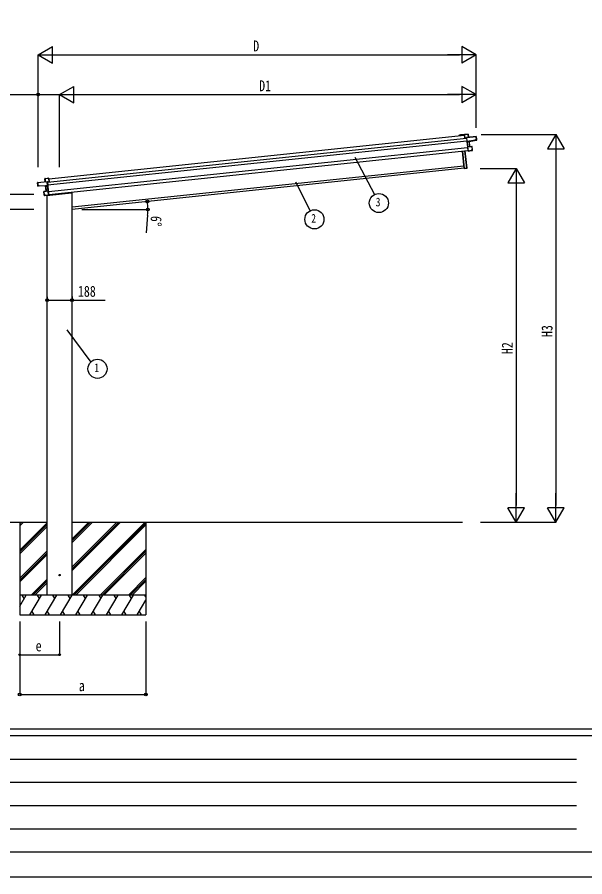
# Model space of a CAD drawing. Units: millimetres, scale not verified. Extents: x -10512 to 10512, y -7425 to 7425.
# Drawn here: x -7600 to -3325, y -7425 to -948 of the extents above; entities that cross this region are included whole.
import ezdxf
from ezdxf.enums import TextEntityAlignment as Align

# ---------------------------------------------------------------- set-up
doc = ezdxf.new("R2010")
doc.units = ezdxf.units.MM
doc.header["$LTSCALE"] = 30
for name, color, linetype in [('0-4_YKK_13', 4, 'Continuous'), ('0-5_YKK_A1', 4, 'Continuous'), ('0-6_YKK_D', 6, 'Continuous'), ('0-7_YKK_ZWAK', 7, 'Continuous')]:
    doc.layers.add(name, color=color, linetype=linetype)
doc.styles.add('ＭＳ ゴシック', font='')
doc.styles.get('ＭＳ ゴシック').set_extended_font_data('MS Gothic')

msp = doc.modelspace()

# ---------------------------------------------------------------- linework, layer by layer
at = {"layer": '0-4_YKK_13'}
for p, q in [((-4232, -1833.28), (-4231.26, -1832.37)), ((-4232, -1833.28), (-4229.33, -1858.64)), ((-4202.76, -1829.2), (-4231.11, -1832.18)), ((-4228.39, -1858.54), (-4231.11, -1832.68)), ((-4229.33, -1858.64), (-4228.39, -1858.54)), ((-4214.91, -1857.12), (-4228.39, -1858.54)), ((-4214.73, -1854.38), (-4215.14, -1854.89)), ((-4215.14, -1854.89), (-4215.07, -1855.63)), ((-4215.07, -1855.63), (-4214.33, -1854.72)), ((-4215.07, -1855.63), (-4212.2, -1882.87)), ((-4211.17, -1883.67), (-4214.18, -1855.03)), ((-4142.57, -1847), (-4213.97, -1854.51)), ((-4202.68, -1829.69), (-4202.21, -1829.64)), ((-4199.81, -1852.52), (-4202.21, -1829.64)), ((-4200.28, -1852.57), (-4199.81, -1852.52)), ((-4195.67, -1883.75), (-4139.66, -1874.38)), ((-4140.19, -1869.38), (-4147.68, -1870.16)), ((-4147.36, -1873.17), (-4147.68, -1870.16)), ((-4142.02, -1847.45), (-4142.49, -1847.5)), ((-4139.72, -1869.33), (-4142.02, -1847.45)), ((-4140.19, -1869.38), (-4139.72, -1869.33)), ((-4139.88, -1872.29), (-4139.66, -1874.38)), ((-4139.47, -1871.74), (-4139.72, -1869.33)), ((-4139.25, -1873.83), (-4139.47, -1871.74)), ((-4211.17, -1883.67), (-4212.2, -1882.87)), ((-4212.2, -1882.87), (-4211.93, -1885.46)), ((-4210.9, -1886.26), (-4211.93, -1885.46)), ((-4211.93, -1885.46), (-4207.76, -1925.2)), ((-4210.9, -1886.24), (-4211.17, -1883.67)), ((-4196.48, -1883.86), (-4210.9, -1886.24)), ((-4210.9, -1886.26), (-4210.41, -1886.66)), ((-4206.97, -1923.66), (-4210.9, -1886.26)), ((-4210.41, -1886.66), (-4196.43, -1884.36)), ((-4207.04, -1924.31), (-4207.76, -1925.2)), ((-4207.76, -1925.2), (-4204.5, -1956.12)), ((-4192.37, -1923.03), (-4206.97, -1923.66)), ((-4174.8, -1922.76), (-4206.92, -1924.16)), ((-4206.79, -1924.01), (-4206.92, -1924.16)), ((-4203.52, -1956.47), (-4206.86, -1924.66)), ((-4196.43, -1884.36), (-4192.37, -1923.03)), ((-4191.89, -1923.03), (-4195.97, -1884.28)), ((-4174.75, -1923.25), (-4174.28, -1923.21)), ((-4171.61, -1948.6), (-4174.28, -1923.21)), ((-4233.41, -2087.72), (-4247.12, -1957.24)), ((-4246.13, -1957.13), (-4232.41, -2087.61)), ((-4214.51, -2085.73), (-4228.23, -1955.25)), ((-4227.23, -1955.15), (-4213.52, -2085.63)), ((-4203.62, -1956.84), (-4204.5, -1956.12)), ((-4179.26, -1952.41), (-4203.52, -1956.47)), ((-4172.08, -1948.64), (-4179.57, -1949.43)), ((-4179.26, -1952.41), (-4179.57, -1949.43)), ((-4179.2, -1952.9), (-4171.76, -1951.66)), ((-4172.08, -1948.64), (-4171.61, -1948.6)), ((-4171.35, -1951.11), (-4171.61, -1948.6)), ((-4232.41, -2087.61), (-4233.41, -2087.72)), ((-4232.41, -2087.61), (-4214.51, -2085.73)), ((-4232.41, -2087.61), (-4232.31, -2088.61)), ((-4214.41, -2086.73), (-4232.31, -2088.61)), ((-4213.52, -2085.63), (-4214.51, -2085.73)), ((-4214.51, -2085.73), (-4214.41, -2086.73)), ((-7445.96, -2194.71), (-7445.5, -2194.66)), ((-7443.66, -2216.59), (-7445.96, -2194.71)), ((-7445.52, -2194.16), (-7374.12, -2186.65)), ((-7390.32, -2164.73), (-7390.79, -2164.78)), ((-7388.38, -2187.65), (-7390.79, -2164.78)), ((-7390.34, -2164.23), (-7362, -2161.25)), ((-7387.92, -2187.6), (-7388.38, -2187.65)), ((-7370.79, -2215.76), (-7373.8, -2187.12)), ((-7372.81, -2187.52), (-7373.72, -2186.78)), ((-7373.41, -2186.37), (-7372.89, -2186.79)), ((-7372.89, -2186.79), (-7372.81, -2187.52)), ((-7372.81, -2187.52), (-7369.95, -2214.76)), ((-7372.66, -2189.01), (-7359.17, -2187.6)), ((-7359.17, -2187.6), (-7361.89, -2161.74)), ((-7360.9, -2162.14), (-7361.81, -2161.4)), ((-7360.9, -2162.14), (-7358.24, -2187.5)), ((-7358.24, -2187.5), (-7359.17, -2187.6)), ((-7443.2, -2216.54), (-7443.66, -2216.59)), ((-7443.41, -2219), (-7443.66, -2216.59)), ((-7443.19, -2221.09), (-7443.41, -2219)), ((-7443.2, -2216.54), (-7435.71, -2215.75)), ((-7442.89, -2219.45), (-7442.67, -2221.54)), ((-7385.94, -2219.06), (-7442.67, -2221.54)), ((-7435.39, -2218.75), (-7435.71, -2215.75)), ((-7398.19, -2262.05), (-7398.66, -2262.1)), ((-7395.99, -2287.49), (-7398.66, -2262.1)), ((-7398.24, -2261.56), (-7366.54, -2256.25)), ((-7381.46, -2258.27), (-7385.54, -2219.51)), ((-7385.12, -2219), (-7370.52, -2218.33)), ((-7370.92, -2218.84), (-7385.07, -2219.5)), ((-7385.07, -2219.5), (-7381, -2258.17)), ((-7381, -2258.17), (-7366.59, -2255.75)), ((-7370.52, -2218.35), (-7370.92, -2218.84)), ((-7370.79, -2215.76), (-7369.95, -2214.76)), ((-7370.52, -2218.33), (-7370.79, -2215.76)), ((-7370.52, -2218.35), (-7369.68, -2217.35)), ((-7366.59, -2255.75), (-7370.52, -2218.35)), ((-7369.95, -2214.76), (-7369.68, -2217.35)), ((-7369.68, -2217.35), (-7365.5, -2257.09)), ((-7366.69, -2256.13), (-7366.54, -2256.25)), ((-7363.14, -2288.56), (-7366.48, -2256.75)), ((-7366.39, -2256.37), (-7365.5, -2257.09)), ((-7365.5, -2257.09), (-7362.25, -2288.02)), ((-7186.7, -2266.21), (-7186.92, -2267.86)), ((-7395.52, -2287.44), (-7395.99, -2287.49)), ((-7395.73, -2290.01), (-7395.99, -2287.49)), ((-7395.52, -2287.44), (-7388.03, -2286.65)), ((-7387.67, -2290.13), (-7395.21, -2290.45)), ((-7387.72, -2289.63), (-7388.03, -2286.65)), ((-7387.72, -2289.63), (-7363.14, -2288.56)), ((-7376.45, -2291.64), (-7191.35, -2272.18)), ((-7376.45, -2289.64), (-7376.45, -2291.64)), ((-7375.45, -2289.59), (-7375.45, -2291.53)), ((-7362.97, -2288.9), (-7362.25, -2288.02))]:
    msp.add_line(p, q, dxfattribs=at)
for points in [[(-4231.11, -1832.18), (-4231.12, -1832.19), (-4231.15, -1832.23), (-4231.2, -1832.29), (-4231.26, -1832.37)], [(-4231.11, -1832.68), (-4202.68, -1829.69), (-4200.28, -1852.57), (-4214.05, -1854.01)], [(-4214.18, -1855.03), (-4142.49, -1847.5), (-4140.19, -1869.38)], [(-4147.36, -1873.17), (-4211.17, -1883.67), (-4211.17, -1883.67)], [(-4147.36, -1873.17), (-4147.32, -1873.54), (-4139.88, -1872.29)], [(-4206.92, -1924.16), (-4206.92, -1924.17), (-4206.95, -1924.2), (-4206.99, -1924.25), (-4207.04, -1924.31)], [(-4206.86, -1924.66), (-4174.75, -1923.25), (-4172.08, -1948.64)], [(-4196.03, -1884.29), (-4196, -1884.28), (-4195.98, -1884.28), (-4195.97, -1884.28)], [(-4195.67, -1883.75), (-4195.68, -1883.75), (-4195.68, -1883.75)], [(-4192.37, -1923.03), (-4192.27, -1923.03), (-4192.18, -1923.03), (-4192.1, -1923.03), (-4192.03, -1923.03), (-4191.97, -1923.03), (-4191.93, -1923.03), (-4191.9, -1923.03), (-4191.89, -1923.03)], [(-4203.62, -1956.84), (-4203.56, -1956.89), (-4203.51, -1956.93), (-4203.48, -1956.95), (-4203.47, -1956.96)], [(-4203.47, -1956.96), (-4179.2, -1952.9), (-4179.26, -1952.41)], [(-7373.8, -2187.12), (-7445.5, -2194.66), (-7443.2, -2216.54)], [(-7361.89, -2161.74), (-7390.32, -2164.73), (-7387.92, -2187.6), (-7374.14, -2186.15)], [(-7362, -2161.25), (-7361.99, -2161.26), (-7361.95, -2161.29), (-7361.89, -2161.34), (-7361.81, -2161.4)], [(-7435.39, -2218.75), (-7435.35, -2219.12), (-7442.89, -2219.45)], [(-7435.39, -2218.75), (-7370.79, -2215.76), (-7370.79, -2215.76)], [(-7366.48, -2256.75), (-7398.19, -2262.05), (-7395.52, -2287.44)], [(-7385.94, -2219.06), (-7385.93, -2219.06), (-7385.93, -2219.06)], [(-7385.48, -2219.51), (-7385.51, -2219.51), (-7385.53, -2219.51), (-7385.54, -2219.51)], [(-7381, -2258.17), (-7381.09, -2258.19), (-7381.18, -2258.21), (-7381.26, -2258.23), (-7381.33, -2258.24), (-7381.39, -2258.25), (-7381.43, -2258.26), (-7381.46, -2258.27), (-7381.46, -2258.27)], [(-7366.54, -2256.25), (-7366.53, -2256.26), (-7366.5, -2256.28), (-7366.45, -2256.32), (-7366.39, -2256.37)], [(-7363.09, -2289.05), (-7387.67, -2290.13), (-7387.72, -2289.63)], [(-7362.97, -2288.9), (-7363.02, -2288.96), (-7363.06, -2289.01), (-7363.08, -2289.04), (-7363.09, -2289.05)]]:
    msp.add_lwpolyline(points, dxfattribs=at)
msp.add_circle((-7280.45, -5151.86), 5, dxfattribs=at)
for centre, radius, start, end in [((-4213.95, -1855.01), 1, 96, 141), ((-4212.69, -1852.07), 3.08, 228.50749, 238.22646), ((-4207.41, -1860.29), 8.88, 140.94482, 141.18495), ((-4213.92, -1855), 0.5, 96, 141), ((-4211.98, -1853.92), 2.08, 182.55929, 196.42625), ((-4202.71, -1829.69), 0.5, 6, 96), ((-4204.75, -1829.78), 2.07, 2.55048, 16.44867), ((-4198.2, -1852.47), 2.08, 182.55929, 196.42625), ((-4199.31, -1852.46), 0.5, 186, 276), ((-4142.52, -1847.5), 0.5, 6, 96), ((-4144.56, -1847.59), 2.08, 2.55929, 16.42625), ((-4139.75, -1873.88), 0.5, 279.5, 6), ((-4194.2, -1883.88), 2.28, 179.72193, 192.26437), ((-4195.55, -1884.22), 0.483, 105.4924, 188.59913), ((-4195.47, -1884.22), 0.5, 99.5, 186), ((-4190.3, -1923.06), 2.07, 179.06677, 192.93323), ((-4191.4, -1922.98), 0.5, 186, 272.5), ((-4174.78, -1923.26), 0.5, 6, 92.5), ((-4176.81, -1923.22), 2.07, 359.06602, 12.93398), ((-4171.84, -1951.16), 0.5, 279.5, 6), ((-4232.41, -2087.61), 1, 186, 276), ((-4214.51, -2085.73), 1, 276, 6), ((-7445.46, -2194.65), 0.5, 96, 186), ((-7443.45, -2194.32), 2.08, 175.57375, 189.44071), ((-7390.29, -2164.72), 0.5, 96, 186), ((-7388.28, -2164.39), 2.07, 175.55133, 189.44952), ((-7388.88, -2187.7), 0.5, 276, 6), ((-7389.96, -2187.94), 2.08, 355.57375, 9.44071), ((-7376.19, -2186.49), 2.08, 355.57375, 9.44071), ((-7374.03, -2187.15), 1, 51, 96), ((-7374.07, -2187.15), 0.5, 51, 96), ((-7375.88, -2184.54), 3.08, 313.77354, 323.49251), ((-7379.33, -2193.67), 8.88, 50.81505, 51.05517), ((-7442.69, -2221.04), 0.5, 186, 272.5), ((-7398.16, -2262.05), 0.5, 99.5, 186), ((-7396.18, -2261.59), 2.07, 179.06602, 192.93398), ((-7386.04, -2219.57), 0.5, 6, 92.5), ((-7385.96, -2219.54), 0.483, 3.40087, 86.5076), ((-7387.35, -2219.49), 2.28, 359.73562, 12.27807), ((-7381.96, -2258.32), 0.5, 279.5, 6), ((-7383.02, -2258.63), 2.07, 359.06677, 12.93323), ((-7395.23, -2289.95), 0.5, 186, 272.5), ((-7191.87, -2267.21), 5, 276, 352.5)]:
    msp.add_arc(centre, radius, start, end, dxfattribs=at)
for centre, major_axis, ratio, start_param, end_param in [((-4231.58, -1832.73), (-0.052, 0.497), 0.944124, 4.712389, 5.4258501), ((-4214.65, -1855.08), (-0.052, 0.497), 0.944124, 4.712389, 5.4258501), ((-4139.97, -1871.8), (0.052, -0.498), 0.999045, 0.0610283, 1.5707963), ((-4210.38, -1886.66), (0.519, -0.421), 0.023136, 3.1647827, 4.6883), ((-4207.34, -1924.68), (-0.228, 0.452), 0.921944, 4.3224851, 5.1060198), ((-4206.5, -1923.64), (-0.228, 0.452), 0.921944, 1.1808924, 1.9644271), ((-4196.54, -1883.92), (0.988, 0.165), 0.043579, 0.511902, 1.5070393), ((-4196.46, -1884.41), (0.491, 0.114), 0.086186, 0.4914727, 1.4990874), ((-4196.54, -1883.92), (0.988, 0.165), 0.043579, 0.5090078, 0.511902), ((-4203.99, -1956.54), (0.129, 0.49), 0.921944, 4.3187582, 5.1022929), ((-7373.33, -2187.07), (-0.052, 0.497), 0.944124, 0.8573352, 1.5707963), ((-7361.42, -2161.69), (-0.052, 0.497), 0.944124, 0.8573352, 1.5707963), ((-7442.91, -2218.95), (0.052, -0.498), 0.999045, 4.712389, 6.222157), ((-7385.05, -2219.04), (-1, -0.04), 0.043579, 4.776146, 5.7712833), ((-7385.05, -2219.04), (-1, -0.04), 0.043579, 5.7712833, 5.7741775), ((-7385.03, -2219.54), (-0.504, 0.009), 0.086186, 4.7840979, 5.7917126), ((-7370.94, -2218.85), (-0.42, -0.52), 0.023136, 1.5948853, 3.1184026), ((-7367.06, -2255.83), (0.129, 0.49), 0.921944, 4.3187582, 5.1022929), ((-7366.02, -2256.67), (0.129, 0.49), 0.921944, 1.1771655, 1.9607002), ((-7362.67, -2288.53), (-0.228, 0.452), 0.921944, 1.1808924, 1.9644271)]:
    msp.add_ellipse(centre, major_axis=major_axis, ratio=ratio, start_param=start_param, end_param=end_param, dxfattribs=at)
at = {"layer": '0-5_YKK_A1'}
for p, q in [((-7372.43, -2191.2), (-4214.68, -1859.31)), ((-7360.62, -2164.83), (-4231.71, -1835.97)), ((-4269.59, -1836.1), (-4268.8, -1835.13)), ((-4268, -1836.05), (-4268.66, -1836.86)), ((-4268.13, -1834.77), (-4236.77, -1831.47)), ((-4260.71, -1835.2), (-4267.8, -1835.94)), ((-4260.29, -1836.36), (-4260.38, -1835.46)), ((-4259.66, -1836.59), (-4259.96, -1836.62)), ((-4259.49, -1835.37), (-4259.39, -1836.26)), ((-4240.82, -1833.1), (-4259.22, -1835.04)), ((-4240.4, -1834.27), (-4240.49, -1833.37)), ((-4239.77, -1834.5), (-4240.07, -1834.53)), ((-4239.6, -1833.28), (-4239.5, -1834.17)), ((-4236.84, -1832.69), (-4239.33, -1832.95)), ((-4235.68, -1836.08), (-4235.96, -1833.4)), ((-4231.71, -1835.97), (-4235.35, -1836.35)), ((-4234.57, -1833.25), (-4234.42, -1834.74)), ((-4234.09, -1835.01), (-4231.84, -1834.77)), ((-7370.33, -2211.1), (-4212.59, -1879.21)), ((-7365.11, -2260.82), (-4207.36, -1928.93)), ((-7362.6, -2284.69), (-4204.85, -1952.8)), ((-7186.64, -2376.81), (-4235.62, -2066.64)), ((-4233.53, -2086.53), (-7186.7, -2396.92)), ((-7186.7, -5301.86), (-7186.7, -2266.21)), ((-7374.7, -5301.86), (-7374.7, -2291.45)), ((-8552.79, -4751.92), (-7374.7, -4751.92)), ((-7580.7, -4751.92), (-7580.7, -5451.92)), ((-7580.7, -4779.3), (-7553.32, -4751.92)), ((-7580.7, -4765.16), (-7567.46, -4751.92)), ((-7580.7, -4963.15), (-7374.7, -4757.15)), ((-7580.7, -4977.29), (-7374.7, -4771.29)), ((-7580.7, -4991.43), (-7374.7, -4785.44)), ((-7186.84, -5301.92), (-6636.84, -4751.92)), ((-7186.7, -5117.93), (-6820.68, -4751.92)), ((-7186.7, -5089.65), (-6848.97, -4751.92)), ((-7186.7, -5103.79), (-6834.83, -4751.92)), ((-7186.7, -4905.8), (-7032.82, -4751.92)), ((-7186.7, -4891.66), (-7046.96, -4751.92)), ((-7186.7, -4877.52), (-7061.1, -4751.92)), ((-7186.7, -4751.92), (-4245.28, -4751.92)), ((-7172.7, -5301.92), (-6630.7, -4759.93)), ((-7158.55, -5301.92), (-6630.7, -4774.07)), ((-6630.7, -4751.92), (-6630.7, -5451.92)), ((-7580.7, -5175.28), (-7374.7, -4969.28)), ((-7580.7, -5189.42), (-7374.7, -4983.42)), ((-6974.71, -5301.92), (-6630.7, -4957.91)), ((-6960.56, -5301.92), (-6630.7, -4972.06)), ((-6946.42, -5301.92), (-6630.7, -4986.2)), ((-7580.7, -5203.57), (-7374.7, -4997.57)), ((-7495.21, -5301.92), (-7374.7, -5181.41)), ((-6762.57, -5301.92), (-6630.7, -5170.05)), ((-7481.06, -5301.92), (-7374.7, -5195.56)), ((-7466.92, -5301.92), (-7374.7, -5209.7)), ((-6748.43, -5301.92), (-6630.7, -5184.19)), ((-6734.29, -5301.92), (-6630.7, -5198.33)), ((-6630.7, -5301.92), (-7580.7, -5301.92)), ((-7580.7, -5385.75), (-7532.3, -5301.92)), ((-7547.3, -5327.9), (-7562.3, -5301.92)), ((-7503.43, -5451.92), (-7416.83, -5301.92)), ((-7431.83, -5327.9), (-7446.83, -5301.92)), ((-7387.96, -5451.92), (-7301.36, -5301.92)), ((-7316.36, -5327.9), (-7331.36, -5301.92)), ((-7272.49, -5451.92), (-7185.89, -5301.92)), ((-7200.89, -5327.9), (-7215.89, -5301.92)), ((-7157.02, -5451.92), (-7070.42, -5301.92)), ((-7085.42, -5327.9), (-7100.42, -5301.92)), ((-7041.55, -5451.92), (-6954.95, -5301.92)), ((-6984.95, -5301.92), (-6969.95, -5327.9)), ((-6926.08, -5451.92), (-6839.48, -5301.92)), ((-6854.48, -5327.9), (-6869.48, -5301.92)), ((-6810.61, -5451.92), (-6724.01, -5301.92)), ((-6739.01, -5327.9), (-6754.01, -5301.92)), ((-6630.7, -5315.5), (-6638.54, -5301.92)), ((-6695.14, -5451.92), (-6630.7, -5340.3)), ((-7488.43, -5425.94), (-7473.43, -5451.92)), ((-7372.96, -5425.94), (-7357.96, -5451.92)), ((-7257.49, -5425.94), (-7242.49, -5451.92)), ((-7142.02, -5425.94), (-7127.02, -5451.92)), ((-7026.55, -5425.94), (-7011.55, -5451.92)), ((-6911.08, -5425.94), (-6896.08, -5451.92)), ((-6795.61, -5425.94), (-6780.61, -5451.92)), ((-6680.14, -5425.94), (-6665.14, -5451.92)), ((-7580.7, -5451.92), (-6630.7, -5451.92))]:
    msp.add_line(p, q, dxfattribs=at)
for centre, radius, start, end in [((-4269.12, -1836.48), 0.6, 141, 321), ((-4268.03, -1835.76), 1, 96, 141), ((-4267.77, -1836.24), 0.3, 96, 141), ((-4260.68, -1835.49), 0.3, 6, 96), ((-4259.99, -1836.33), 0.3, 186, 276), ((-4259.69, -1836.29), 0.3, 276, 6), ((-4259.19, -1835.34), 0.3, 96, 186), ((-4240.79, -1833.4), 0.3, 6, 96), ((-4240.1, -1834.24), 0.3, 186, 276), ((-4239.8, -1834.2), 0.3, 276, 6), ((-4239.3, -1833.25), 0.3, 96, 186), ((-4236.76, -1833.48), 0.8, 6, 96), ((-4236.56, -1833.46), 2, 6, 96), ((-4235.38, -1836.05), 0.3, 186, 276), ((-4234.12, -1834.71), 0.3, 186, 276)]:
    msp.add_arc(centre, radius, start, end, dxfattribs=at)
at = {"layer": '0-6_YKK_D'}
for p, q in [((-7442.51, -1231.46), (-7334.25, -1168.96)), ((-7442.51, -2077.91), (-7442.51, -1230.46)), ((-7334.25, -1293.96), (-7334.25, -1168.96)), ((-4142.51, -1231.46), (-4250.76, -1168.96)), ((-4250.76, -1168.96), (-4250.76, -1293.96)), ((-4142.51, -1782.52), (-4142.51, -1230.46)), ((-7442.51, -1231.46), (-7334.25, -1293.96)), ((-7442.51, -1231.46), (-7226, -1231.46)), ((-7317.51, -1231.46), (-4267.51, -1231.46)), ((-4142.51, -1231.46), (-4359.01, -1231.46)), ((-4142.51, -1231.46), (-4250.76, -1293.96)), ((-7280.7, -1531.46), (-7172.45, -1468.96)), ((-7172.45, -1593.96), (-7172.45, -1468.96)), ((-4142.51, -1531.46), (-4250.76, -1468.96)), ((-4250.76, -1468.96), (-4250.76, -1593.96)), ((-7739.58, -1531.46), (-7442.51, -1531.46)), ((-7442.51, -2077.91), (-7442.51, -1530.46)), ((-7442.51, -1531.46), (-7280.7, -1531.46)), ((-7280.7, -2077.19), (-7280.7, -1530.46)), ((-7280.7, -2077.19), (-7280.7, -1530.46)), ((-7280.7, -1531.46), (-7172.45, -1593.96)), ((-7280.7, -1531.46), (-7064.19, -1531.46)), ((-7155.7, -1531.46), (-4267.51, -1531.46)), ((-4142.51, -1531.46), (-4359.01, -1531.46)), ((-4142.51, -1531.46), (-4250.76, -1593.96)), ((-4142.51, -1782.52), (-4142.51, -1530.46)), ((-4104.26, -1831.46), (-3541.51, -1831.46)), ((-3542.51, -1831.46), (-3605.01, -1939.71)), ((-3542.51, -1831.46), (-3480.01, -1939.71)), ((-3542.51, -1831.46), (-3542.51, -2047.97)), ((-3605.01, -1939.71), (-3480.01, -1939.71)), ((-5057.9, -2002.27), (-4908, -2283.67)), ((-3542.51, -1956.46), (-3542.51, -4626.92)), ((-4112.71, -2088.61), (-3841.51, -2088.61)), ((-3842.51, -2088.61), (-3905.01, -2196.86)), ((-3842.51, -2088.61), (-3780.01, -2196.86)), ((-3842.51, -2088.61), (-3842.51, -2305.11)), ((-5503.51, -2188.35), (-5393.62, -2406.63)), ((-3905.01, -2196.86), (-3780.01, -2196.86)), ((-3842.51, -2213.61), (-3842.51, -4626.92)), ((-7474.7, -2283.39), (-8181.7, -2283.39)), ((-7474.7, -2396.92), (-7881.7, -2396.92)), ((-7112.33, -2396.92), (-6615.05, -2396.92)), ((-6617.63, -2439.39), (-6627.6, -2573.02)), ((-7374.7, -3053.84), (-7374.7, -3081.08)), ((-7186.7, -3051.89), (-7186.7, -3081.08)), ((-7225.61, -3303.4), (-7045.82, -3546.04)), ((-3842.51, -4751.92), (-3842.51, -4535.41)), ((-3542.51, -4751.92), (-3542.51, -4535.41)), ((-3842.51, -4751.92), (-3905.01, -4643.67)), ((-3780.01, -4643.67), (-3905.01, -4643.67)), ((-3842.51, -4751.92), (-3780.01, -4643.67)), ((-3542.51, -4751.92), (-3605.01, -4643.67)), ((-3480.01, -4643.67), (-3605.01, -4643.67)), ((-3542.51, -4751.92), (-3480.01, -4643.67)), ((-4111.71, -4751.92), (-3841.51, -4751.92)), ((-4111.71, -4751.92), (-3541.51, -4751.92)), ((-7580.7, -5501.92), (-7580.7, -5752.92)), ((-7580.7, -5501.92), (-7580.7, -6052.92)), ((-7280.7, -5501.92), (-7280.7, -5752.92)), ((-6630.7, -5501.92), (-6630.7, -6052.92)), ((-7580.7, -5751.92), (-7280.7, -5751.92)), ((-7580.7, -6051.92), (-6630.7, -6051.92))]:
    msp.add_line(p, q, dxfattribs=at)
msp.add_lwpolyline([(-7374.7, -3080.08), (-7186.7, -3080.08), (-6937.53, -3080.08)], dxfattribs=at)
for centre, radius in [((-7442.51, -1531.46), 10.62), ((-6619.17, -2337.27), 10.62), ((-4875.78, -2348.06), 72), ((-6616.05, -2396.92), 10.62), ((-5361.25, -2470.94), 72), ((-7374.7, -3080.08), 10.62), ((-7186.7, -3080.08), 10.62), ((-6995.09, -3597.14), 72), ((-7580.7, -5751.92), 6.38), ((-7280.7, -5751.92), 6.38), ((-7580.7, -6051.92), 10.62), ((-6630.7, -6051.92), 10.62)]:
    msp.add_circle(centre, radius, dxfattribs=at)
for start, end in [(360, 6), (355.73183, 360)]:
    msp.add_arc((-7186.7, -2396.92), 570.65, start, end, dxfattribs=at)
at = {"layer": '0-7_YKK_ZWAK'}
for p, q in [((9737.55, -6312.5), (-9762.45, -6312.5)), ((-3262.45, -6362.5), (-9762.45, -6362.5)), ((-9656.2, -6537.5), (-3387.45, -6537.5)), ((-9656.2, -6712.5), (-3387.45, -6712.5)), ((-9656.2, -6887.5), (-3387.45, -6887.5)), ((-9656.2, -7062.5), (-3387.45, -7062.5)), ((-9762.45, -7237.5), (-3262.45, -7237.5))]:
    msp.add_line(p, q, dxfattribs=at)
msp.add_lwpolyline([(-10512.5, -7425), (10512.5, -7425), (10512.5, 7425), (-10512.5, 7425)], close=True, dxfattribs=at)

# ---------------------------------------------------------------- texts
at = {"layer": '0-6_YKK_D', "style": 'ＭＳ ゴシック', "width": 0.8}
for s, height, p in [('D', 82.48, (-5822.51, -1230.46)), ('D1', 82.48, (-5777.6, -1530.46)), ('3', 65.98, (-4899.78, -2393.06)), ('2', 65.98, (-5385.25, -2515.94)), ('188', 82.48, (-7142.53, -3079.08)), ('1', 65.98, (-7019.09, -3642.14)), ('e', 82.48, (-7460.7, -5750.92)), ('a', 82.48, (-7135.7, -6050.92))]:
    msp.add_text(s, height=height, dxfattribs=at).set_placement(p, align=Align.BOTTOM_LEFT)
for s, rotation, p in [('6°', 265.732, (-6616.71, -2440.46)), ('H3', 90, (-3543.51, -3357.69)), ('H2', 90, (-3843.51, -3486.26))]:
    msp.add_text(s, height=82.48, rotation=rotation, dxfattribs=at).set_placement(p, align=Align.BOTTOM_LEFT)

doc.saveas('drawing.dxf')
